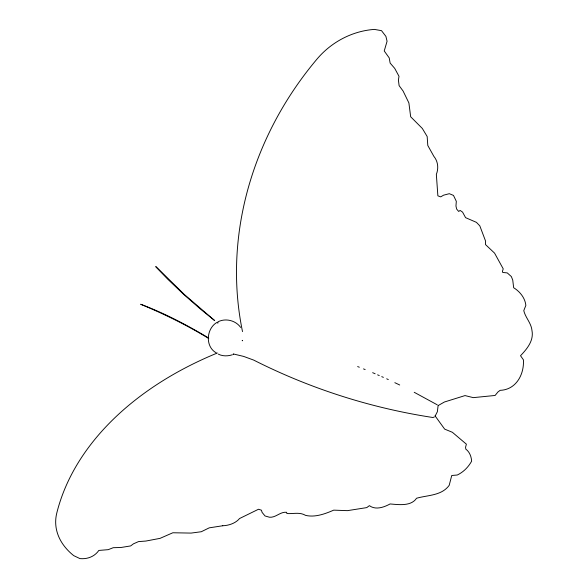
<?xml version="1.0" encoding="UTF-8"?>
<svg xmlns="http://www.w3.org/2000/svg" width="588" height="588" viewBox="0 0 588 588"><rect width="100%" height="100%" fill="white"/><g stroke="black" fill="none" stroke-linecap="round" stroke-linejoin="round"><path stroke-width="0.88" d="M155.945 266.562L184.132 294.287L214.701 320.6L200.714 309.303L183.875 294.573L167.845 279.3L155.717 266.761M435.186 416.032L437.369 411.696L438.075 405.918M216.869 322.459C206.278 328.685 204.962 346.582 216.237 352.859M434.378 416.936L432.952 417.517C370.668 408.028 309.957 388.55 253.737 360.113L243.667 356.416L233.245 353.932M438.045 405.624L444.418 402.008L465.027 395.584L473.296 397.635L495.103 395.459L497.948 391.975L500.153 390.336C516.168 389.77 524.342 374.284 523.408 359.797L520.52 355.725C526.995 348.963 533.889 340.717 532 330.669C531.273 323.003 525.51 317.829 523.776 310.655L525.863 305.356C525.062 297.932 519.888 291.53 513.662 287.73L512.743 280.079L511.34 276.551L507.268 272.906L502.689 272.45L502.446 271.384L503.21 268.826L494.567 253.127L485.512 244.593L485.578 241.117L479.808 225.843L476.427 222.345L465.578 217.656L462.572 212.121L460.161 210.438L458.655 211.437L456.663 209.078L455.957 206.05L456.317 201.331L453.488 195.414L449.313 193.695L443.55 195.187L440.735 196.862L437.869 195.833L436.347 174.393A20.036 18.118 -39.1 0 0 433.893 156.401L427.799 145.486L427.167 136.512L422.331 128.463L410.667 116.755L408.888 102.922L403.089 91.022L399.112 85.635L398.414 80.152L398.995 76.293L394.717 68.377L390.145 63.085L389.212 57.903L384.236 50.965L387.066 41.263L385.912 36.39L381.516 30.664L374.387 29.4A77.322 69.928 -39.1 0 0 316.983 59.101A328.332 296.925 -39.1 0 0 242.513 331.603M233.576 354.211L233.414 354.277M217.854 321.886C225.535 317.851 235.641 320.386 240.661 327.42M208.196 337.725C186.668 324.863 164.001 312.948 140.679 304.261C163.89 313.882 187.109 325.223 208.747 338.504M232.451 354.74C227.879 356.247 222.624 356.401 218.273 354.108M222.756 525.753L209.24 527.84L201.294 531.736L191.078 533.088L172.85 532.765L160.032 538.365L145.905 541.048L138.533 541.599L133.454 543.819L130.661 545.921L120.959 547.494L113.234 547.7L108.236 549.662L98.843 550.434C94.536 556.667 87.406 559.298 79.953 558.6L73.721 555.638A77.322 52.869 -2 0 1 56.779 513.081A328.332 224.491 -2 0 1 217.369 352.998M357.644 366.567L359.319 367.228M363.494 368.904L365.17 369.565M372.652 372.682L375.129 373.762M377.606 374.843L379.26 375.563M381.737 376.643L383.383 377.364M386.684 378.804L388.315 379.583M394.827 382.678L399.715 384.993M414.217 392.292L437.222 404.801M435.046 415.834L444.66 429.122L452.37 432.283L466.394 444.183L465.556 447.233L465.799 449.1C469.584 451.841 471.385 456.67 471.62 461.212C468.269 467.166 463.476 472.083 457.236 475.023L451.746 475.486L449.188 485.35C441.559 495.816 427.741 495.037 416.554 498.249C411.108 506.511 398.664 504.651 390.101 503.953C384.001 507.26 375.614 510.31 369.404 505.643L366.765 507.606L347.405 510.656L333.727 510.141C325.179 513.861 315.05 517.631 305.584 515.375C299.498 511.773 293.228 514.088 286.848 513.515L286.599 512.295C280.197 511.553 275.985 517.763 269.488 517.234L265.026 515.963L262.086 512.383L261.44 510.193L258.5 509.252L239.529 518.543A20.036 13.7 -2 0 1 222.756 525.76M217.722 322.937L218.097 322.775L217.744 322.908M242.263 340.371L242.447 340.739L242.263 340.371"/></g></svg>
